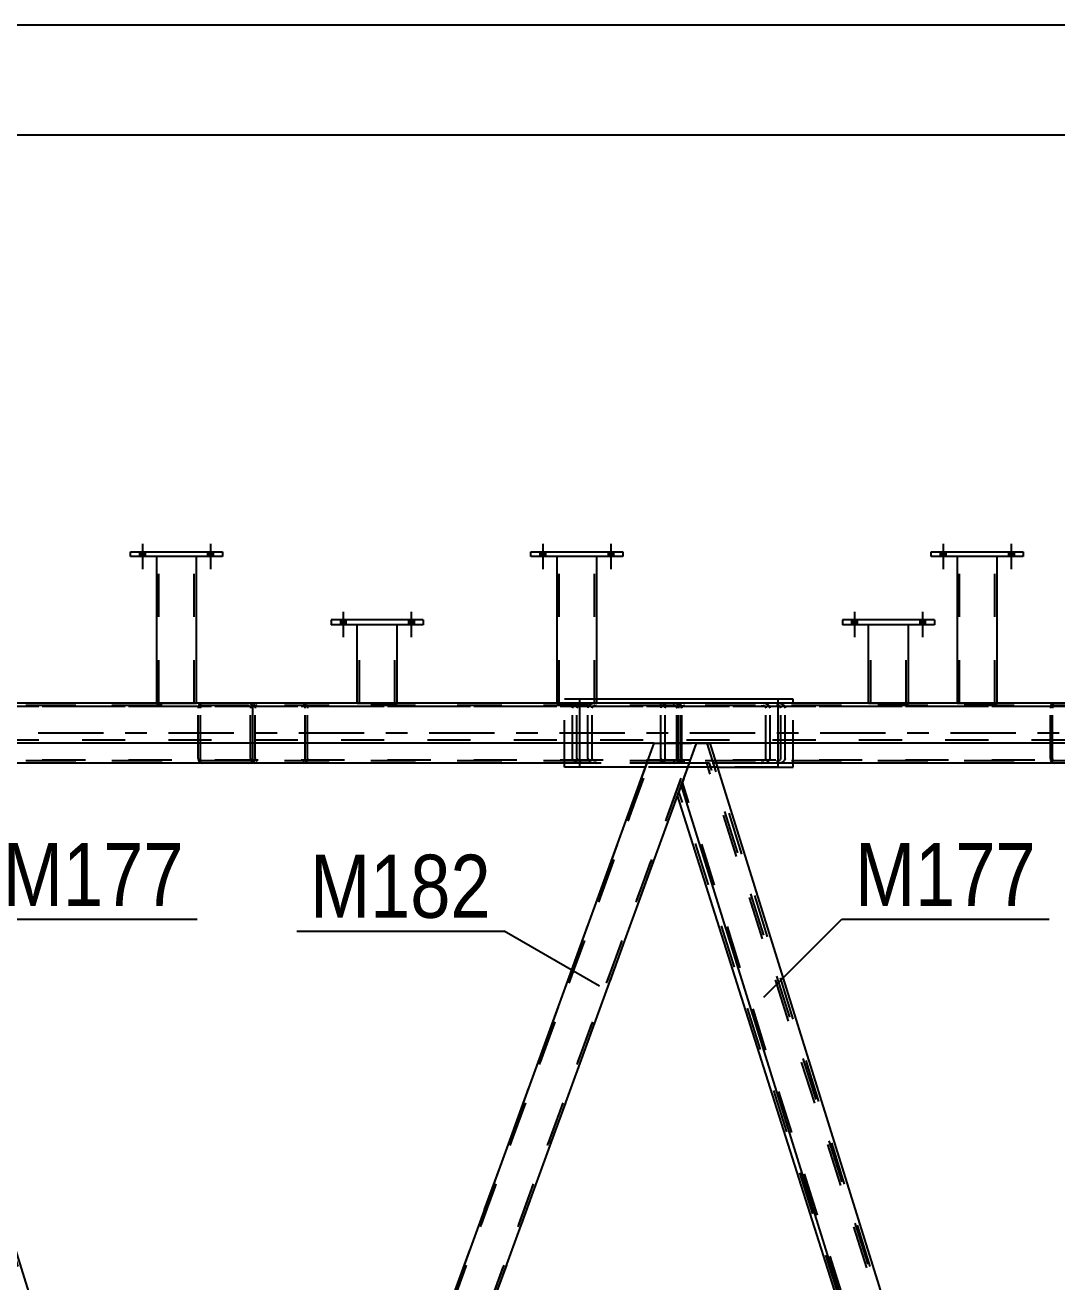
# Model space of a CAD drawing. Header units: millimetres. Extents: x -787 to 402, y -866 to -25.
# Drawn here: x 121.1 to 167.9, y -82.2 to -25.1 of the extents above; entities that cross this region are included whole.
import ezdxf

# ---------------------------------------------------------------- set-up
doc = ezdxf.new("R2010")
doc.units = ezdxf.units.MM
doc.linetypes.add('DXK_LINE_DOT2', pattern=[3.9198, 1.9599, -1.9599])
doc.linetypes.add('DXK_LINE_DOT3', pattern=[5.9187, 2.979, -0.9799, 0.9799, -0.9799])
doc.styles.add('Arial Narrow', font='ARIALN.TTF', dxfattribs={"height": 0.2})

# ---------------------------------------------------------------- blocks, each defined once
blk = doc.blocks.new('Unknown-569028579-1134')
at = {"color": 5, "linetype": 'Continuous'}
for p, q in [((402.241, -25.126), (-786.759, -25.126)), ((397.241, -30.126), (-781.759, -30.126))]:
    blk.add_line(p, q, dxfattribs=at)
blk = doc.blocks.new('Part-569028579-1376 - 1369')
at = {"color": 7, "linetype": 'DXK_LINE_DOT2'}
for p, q in [((149.304, -58.637), (129.616, -112.728)), ((129.732, -112.728), (149.42, -58.637)), ((131.435, -112.728), (151.123, -58.637)), ((131.551, -112.728), (151.239, -58.637)), ((151.239, -58.637), (149.304, -58.637)), ((129.616, -112.728), (131.551, -112.728)), ((129.634, -112.728), (129.616, -112.728))]:
    blk.add_line(p, q, dxfattribs=at)
blk = doc.blocks.new('Part-569028579-13414 - 1369')
at = {"color": 7, "linetype": 'DXK_LINE_DOT2'}
for p, q in [((128.857, -49.255), (127.039, -49.255)), ((127.039, -49.255), (127.039, -55.911)), ((127.148, -55.911), (127.148, -49.255)), ((128.748, -55.911), (128.748, -49.255)), ((128.857, -55.911), (128.857, -49.255)), ((127.039, -55.911), (128.857, -55.911)), ((127.056, -55.911), (127.039, -55.911))]:
    blk.add_line(p, q, dxfattribs=at)
blk = doc.blocks.new('Bolt-569028579-13472 - 1369')
at = {"linetype": 'Continuous'}
for points in [[(162.894, -49.037), (162.639, -49.037), (162.639, -49.255), (162.894, -49.255)], [(162.894, -49.037), (162.639, -49.037), (162.639, -49.255), (162.894, -49.255)], [(165.985, -49.037), (165.73, -49.037), (165.73, -49.255), (165.985, -49.255)], [(165.985, -49.037), (165.73, -49.037), (165.73, -49.255), (165.985, -49.255)]]:
    blk.add_hatch(color=1, dxfattribs=at).paths.add_polyline_path(points)
at = {"color": 1, "linetype": 'Continuous'}
for p, q in [((162.639, -49.037), (162.639, -49.255)), ((162.639, -49.037), (162.639, -49.255)), ((162.766, -48.673), (162.766, -49.818)), ((162.766, -48.673), (162.766, -49.818)), ((162.894, -49.037), (162.894, -49.255)), ((162.894, -49.037), (162.894, -49.255)), ((165.73, -49.037), (165.73, -49.255)), ((165.73, -49.037), (165.73, -49.255)), ((165.857, -48.673), (165.857, -49.818)), ((165.857, -48.673), (165.857, -49.818)), ((165.985, -49.037), (165.985, -49.255)), ((165.985, -49.037), (165.985, -49.255))]:
    blk.add_line(p, q, dxfattribs=at)
blk = doc.blocks.new('Part-569028579-1424 - 1369')
at = {"color": 2, "linetype": 'Continuous'}
for p, q in [((150.99, -59.321), (151.57, -57.727)), ((151.57, -57.727), (151.94, -57.727)), ((151.94, -57.727), (152.169, -57.727)), ((152.169, -57.727), (168.852, -111.25)), ((150.99, -59.321), (150.867, -59.659)), ((150.867, -59.659), (167.439, -112.827)), ((168.277, -112.827), (168.852, -111.25))]:
    blk.add_line(p, q, dxfattribs=at)
at = {"color": 7, "linetype": 'DXK_LINE_DOT2'}
for p, q in [((168.79, -111.419), (152.055, -57.727)), ((150.876, -59.634), (150.99, -59.321)), ((167.553, -112.827), (150.928, -59.49)), ((167.439, -112.827), (168.277, -112.827))]:
    blk.add_line(p, q, dxfattribs=at)
blk = doc.blocks.new('Part-569028579-1489 - 1369')
at = {"color": 7, "linetype": 'DXK_LINE_DOT2'}
for p, q in [((129.696, -112.827), (149.751, -57.727)), ((131.399, -112.827), (151.454, -57.727)), ((150.867, -59.659), (151.57, -57.727)), ((151.552, -57.727), (151.502, -57.727)), ((151.57, -57.727), (151.552, -57.727)), ((129.58, -112.827), (130.154, -111.25)), ((129.58, -112.827), (131.515, -112.827))]:
    blk.add_line(p, q, dxfattribs=at)
at = {"color": 2, "linetype": 'Continuous'}
for p, q in [((149.635, -57.727), (130.154, -111.25)), ((149.635, -57.727), (149.653, -57.727)), ((149.653, -57.727), (151.338, -57.727)), ((151.57, -57.727), (151.338, -57.727)), ((131.515, -112.827), (150.867, -59.659))]:
    blk.add_line(p, q, dxfattribs=at)
blk = doc.blocks.new('Part-569028579-1429 - 1369')
at = {"color": 2, "linetype": 'Continuous'}
for p, q in [((112.292, -59.321), (112.872, -57.727)), ((112.872, -57.727), (113.243, -57.727)), ((113.243, -57.727), (113.471, -57.727)), ((113.471, -57.727), (130.154, -111.25)), ((112.292, -59.321), (112.169, -59.659)), ((112.169, -59.659), (128.742, -112.827)), ((129.58, -112.827), (130.154, -111.25))]:
    blk.add_line(p, q, dxfattribs=at)
at = {"color": 7, "linetype": 'DXK_LINE_DOT2'}
for p, q in [((130.093, -111.419), (113.357, -57.727)), ((112.179, -59.634), (112.292, -59.321)), ((128.856, -112.827), (112.231, -59.49)), ((128.742, -112.827), (129.58, -112.827))]:
    blk.add_line(p, q, dxfattribs=at)
blk = doc.blocks.new('Bolt-569028579-13489 - 1369')
at = {"linetype": 'Continuous'}
for points in [[(158.866, -52.127), (158.612, -52.127), (158.612, -52.345), (158.866, -52.345)], [(158.866, -52.127), (158.612, -52.127), (158.612, -52.345), (158.866, -52.345)], [(161.957, -52.127), (161.703, -52.127), (161.703, -52.345), (161.957, -52.345)], [(161.957, -52.127), (161.703, -52.127), (161.703, -52.345), (161.957, -52.345)]]:
    blk.add_hatch(color=1, dxfattribs=at).paths.add_polyline_path(points)
at = {"color": 1, "linetype": 'Continuous'}
for p, q in [((158.739, -51.764), (158.739, -52.909)), ((158.739, -51.764), (158.739, -52.909)), ((161.83, -51.764), (161.83, -52.909)), ((161.83, -51.764), (161.83, -52.909)), ((158.612, -52.127), (158.612, -52.345)), ((158.612, -52.127), (158.612, -52.345)), ((158.866, -52.127), (158.866, -52.345)), ((158.866, -52.127), (158.866, -52.345)), ((161.703, -52.127), (161.703, -52.345)), ((161.703, -52.127), (161.703, -52.345)), ((161.957, -52.127), (161.957, -52.345)), ((161.957, -52.127), (161.957, -52.345))]:
    blk.add_line(p, q, dxfattribs=at)
blk = doc.blocks.new('Part-569028579-1573 - 1369')
at = {"color": 7, "linetype": 'DXK_LINE_DOT2'}
for p, q in [((162.221, -49.255), (162.221, -49.037)), ((162.221, -49.037), (166.403, -49.037)), ((166.403, -49.037), (166.403, -49.255)), ((166.403, -49.255), (162.221, -49.255))]:
    blk.add_line(p, q, dxfattribs=at)
blk = doc.blocks.new('Part-569028579-1615 - 1369')
at = {"color": 2, "linetype": 'Continuous'}
for p, q in [((127.039, -55.909), (110.675, -55.909)), ((145.221, -55.909), (128.857, -55.909)), ((163.403, -55.909), (147.039, -55.909)), ((181.585, -55.909), (165.221, -55.909)), ((149.635, -57.727), (113.471, -57.727)), ((188.332, -57.727), (152.169, -57.727))]:
    blk.add_line(p, q, dxfattribs=at)
at = {"color": 7, "linetype": 'DXK_LINE_DOT2'}
for p, q in [((128.857, -55.909), (127.039, -55.909)), ((147.039, -55.909), (145.221, -55.909)), ((165.221, -55.909), (163.403, -55.909)), ((302.018, -56.055), (8.875, -56.055)), ((302.018, -57.582), (8.875, -57.582)), ((152.169, -57.727), (149.635, -57.727))]:
    blk.add_line(p, q, dxfattribs=at)
blk = doc.blocks.new('Bolt-569028579-13476 - 1369')
at = {"linetype": 'Continuous'}
for points in [[(126.53, -49.037), (126.275, -49.037), (126.275, -49.255), (126.53, -49.255)], [(126.53, -49.037), (126.275, -49.037), (126.275, -49.255), (126.53, -49.255)], [(129.621, -49.037), (129.366, -49.037), (129.366, -49.255), (129.621, -49.255)], [(129.621, -49.037), (129.366, -49.037), (129.366, -49.255), (129.621, -49.255)]]:
    blk.add_hatch(color=1, dxfattribs=at).paths.add_polyline_path(points)
at = {"color": 1, "linetype": 'Continuous'}
for p, q in [((126.275, -49.037), (126.275, -49.255)), ((126.275, -49.037), (126.275, -49.255)), ((126.403, -48.673), (126.403, -49.818)), ((126.403, -48.673), (126.403, -49.818)), ((126.53, -49.037), (126.53, -49.255)), ((126.53, -49.037), (126.53, -49.255)), ((129.366, -49.037), (129.366, -49.255)), ((129.366, -49.037), (129.366, -49.255)), ((129.494, -48.673), (129.494, -49.818)), ((129.494, -48.673), (129.494, -49.818)), ((129.621, -49.037), (129.621, -49.255)), ((129.621, -49.037), (129.621, -49.255))]:
    blk.add_line(p, q, dxfattribs=at)
blk = doc.blocks.new('Part-569028579-13411 - 1369')
at = {"color": 7, "linetype": 'DXK_LINE_DOT2'}
for p, q in [((144.039, -49.255), (144.039, -49.037)), ((144.039, -49.037), (148.221, -49.037)), ((148.221, -49.037), (148.221, -49.255)), ((148.221, -49.255), (144.039, -49.255))]:
    blk.add_line(p, q, dxfattribs=at)
blk = doc.blocks.new('Part-569028579-1820 - 1369')
at = {"color": 7, "linetype": 'DXK_LINE_DOT2'}
for p, q in [((111.645, -55.909), (111.493, -55.926)), ((150.502, -55.909), (111.645, -55.909)), ((115.965, -55.926), (115.814, -55.909)), ((146.182, -55.926), (146.334, -55.909)), ((150.502, -55.909), (150.654, -55.926)), ((111.278, -56.044), (111.248, -56.128)), ((111.248, -58.418), (111.248, -56.128)), ((111.446, -56.128), (111.461, -56.086)), ((111.446, -58.418), (111.446, -56.128)), ((111.569, -56.027), (111.645, -56.018)), ((150.502, -56.019), (111.645, -56.018)), ((115.814, -56.018), (115.889, -56.027)), ((115.997, -56.086), (116.012, -56.128)), ((116.012, -58.418), (116.012, -56.128)), ((116.211, -56.128), (116.18, -56.044)), ((116.211, -58.418), (116.211, -56.128)), ((145.937, -56.128), (145.967, -56.044)), ((145.937, -58.419), (145.937, -56.128)), ((146.15, -56.086), (146.135, -56.128)), ((146.135, -58.419), (146.135, -56.128)), ((146.334, -56.019), (146.258, -56.027)), ((150.578, -56.027), (150.502, -56.019)), ((150.701, -56.128), (150.686, -56.086)), ((150.701, -58.419), (150.701, -56.128)), ((150.869, -56.044), (150.872, -56.05)), ((150.872, -56.05), (150.899, -56.128)), ((150.899, -58.419), (150.899, -56.128)), ((111.248, -58.418), (111.278, -58.502)), ((111.461, -58.46), (111.446, -58.418)), ((111.493, -58.62), (111.645, -58.637)), ((111.645, -58.528), (111.569, -58.519)), ((150.502, -58.528), (111.645, -58.528)), ((116.574, -58.637), (111.645, -58.637)), ((115.889, -58.519), (115.814, -58.528)), ((115.814, -58.637), (115.965, -58.62)), ((116.012, -58.418), (115.997, -58.46)), ((116.18, -58.502), (116.211, -58.418)), ((150.502, -58.637), (131.617, -58.637)), ((145.967, -58.502), (145.937, -58.419)), ((146.135, -58.419), (146.15, -58.46)), ((146.334, -58.637), (146.182, -58.62)), ((146.258, -58.519), (146.334, -58.528)), ((150.502, -58.528), (150.578, -58.519)), ((150.654, -58.62), (150.502, -58.637)), ((150.686, -58.46), (150.701, -58.419)), ((150.899, -58.419), (150.869, -58.502))]:
    blk.add_line(p, q, dxfattribs=at)
at = {"color": 2, "linetype": 'Continuous'}
blk.add_line((131.617, -58.637), (116.574, -58.637), dxfattribs=at)
at = {"color": 7, "linetype": 'DXK_LINE_DOT2'}
for centre, radius, start, end in [((111.554, -56.292), 0.371, 99.5182, 138.0638), ((111.6, -56.21), 0.186, 99.5182, 138.0638), ((115.859, -56.21), 0.186, 41.9362, 80.4818), ((115.904, -56.292), 0.371, 41.9362, 80.4818), ((146.243, -56.292), 0.371, 99.5182, 138.0638), ((146.289, -56.21), 0.186, 99.5182, 138.0638), ((150.548, -56.21), 0.186, 41.9362, 80.4818), ((150.593, -56.292), 0.371, 41.9362, 80.4818), ((111.554, -58.254), 0.371, 221.9362, 260.4818), ((111.6, -58.336), 0.186, 221.9362, 260.4818), ((115.859, -58.336), 0.186, 279.5182, 318.0638), ((115.904, -58.254), 0.371, 279.5182, 318.0638), ((146.243, -58.254), 0.371, 221.9362, 260.4818), ((146.289, -58.336), 0.186, 221.9362, 260.4818), ((150.548, -58.336), 0.186, 279.5182, 318.0638), ((150.593, -58.254), 0.371, 279.5182, 318.0638)]:
    blk.add_arc(centre, radius, start, end, dxfattribs=at)
blk = doc.blocks.new('Bolt-569028579-13473 - 1369')
at = {"linetype": 'Continuous'}
for points in [[(162.894, -49.037), (162.639, -49.037), (162.639, -49.255), (162.894, -49.255)], [(162.894, -49.037), (162.639, -49.037), (162.639, -49.255), (162.894, -49.255)], [(165.985, -49.037), (165.73, -49.037), (165.73, -49.255), (165.985, -49.255)], [(165.985, -49.037), (165.73, -49.037), (165.73, -49.255), (165.985, -49.255)]]:
    blk.add_hatch(color=1, dxfattribs=at).paths.add_polyline_path(points)
at = {"color": 1, "linetype": 'Continuous'}
for p, q in [((162.639, -49.037), (162.639, -49.255)), ((162.639, -49.037), (162.639, -49.255)), ((162.766, -48.673), (162.766, -49.818)), ((162.766, -48.673), (162.766, -49.818)), ((162.894, -49.037), (162.894, -49.255)), ((162.894, -49.037), (162.894, -49.255)), ((165.73, -49.037), (165.73, -49.255)), ((165.73, -49.037), (165.73, -49.255)), ((165.857, -48.673), (165.857, -49.818)), ((165.857, -48.673), (165.857, -49.818)), ((165.985, -49.037), (165.985, -49.255)), ((165.985, -49.037), (165.985, -49.255))]:
    blk.add_line(p, q, dxfattribs=at)
blk = doc.blocks.new('Bolt-569028579-1712 - 1369')
at = {"linetype": 'Continuous'}
for points in [[(135.648, -52.127), (135.393, -52.127), (135.393, -52.345), (135.648, -52.345)], [(135.648, -52.127), (135.393, -52.127), (135.393, -52.345), (135.648, -52.345)], [(138.739, -52.127), (138.484, -52.127), (138.484, -52.345), (138.739, -52.345)], [(138.739, -52.127), (138.484, -52.127), (138.484, -52.345), (138.739, -52.345)]]:
    blk.add_hatch(color=1, dxfattribs=at).paths.add_polyline_path(points)
at = {"color": 1, "linetype": 'Continuous'}
for p, q in [((135.521, -51.764), (135.521, -52.909)), ((135.521, -51.764), (135.521, -52.909)), ((138.612, -51.764), (138.612, -52.909)), ((138.612, -51.764), (138.612, -52.909)), ((135.393, -52.127), (135.393, -52.345)), ((135.393, -52.127), (135.393, -52.345)), ((135.648, -52.127), (135.648, -52.345)), ((135.648, -52.127), (135.648, -52.345)), ((138.484, -52.127), (138.484, -52.345)), ((138.484, -52.127), (138.484, -52.345)), ((138.739, -52.127), (138.739, -52.345)), ((138.739, -52.127), (138.739, -52.345))]:
    blk.add_line(p, q, dxfattribs=at)
blk = doc.blocks.new('Part-569028579-13407 - 1369')
at = {"color": 7, "linetype": 'DXK_LINE_DOT2'}
for p, q in [((165.221, -49.255), (163.403, -49.255)), ((163.403, -49.255), (163.403, -55.911)), ((163.512, -55.911), (163.512, -49.255)), ((165.112, -55.911), (165.112, -49.255)), ((165.221, -55.911), (165.221, -49.255)), ((163.403, -55.911), (165.221, -55.911)), ((163.419, -55.911), (163.403, -55.911))]:
    blk.add_line(p, q, dxfattribs=at)
blk = doc.blocks.new('Part-569028579-1774 - 1369')
at = {"color": 7, "linetype": 'DXK_LINE_DOT2'}
for p, q in [((112.541, -58.637), (112.011, -60.094)), ((113.456, -58.637), (112.541, -58.637)), ((130.086, -111.439), (113.342, -58.637)), ((130.147, -111.271), (113.456, -58.637)), ((128.816, -112.728), (112.072, -59.926)), ((129.616, -112.728), (130.147, -111.271)), ((128.644, -112.546), (128.701, -112.728)), ((128.701, -112.728), (129.616, -112.728)), ((128.701, -112.728), (128.719, -112.728))]:
    blk.add_line(p, q, dxfattribs=at)
at = {"color": 2, "linetype": 'Continuous'}
blk.add_line((128.644, -112.546), (112.011, -60.094), dxfattribs=at)
blk = doc.blocks.new('Part-569028579-1775 - 1369')
at = {"color": 7, "linetype": 'DXK_LINE_DOT2'}
for p, q in [((151.239, -58.637), (150.708, -60.094)), ((152.154, -58.637), (151.239, -58.637)), ((168.783, -111.439), (152.039, -58.637)), ((168.844, -111.271), (152.154, -58.637)), ((167.513, -112.728), (150.77, -59.926)), ((168.314, -112.728), (168.844, -111.271)), ((167.341, -112.546), (167.399, -112.728)), ((167.399, -112.728), (168.314, -112.728)), ((167.399, -112.728), (167.416, -112.728))]:
    blk.add_line(p, q, dxfattribs=at)
at = {"color": 2, "linetype": 'Continuous'}
blk.add_line((167.341, -112.546), (150.708, -60.094), dxfattribs=at)
blk = doc.blocks.new('Part-569028579-1910 - 1369')
at = {"color": 7, "linetype": 'DXK_LINE_DOT2'}
for p, q in [((112.335, -55.909), (112.202, -55.924)), ((131.22, -55.909), (112.335, -55.909)), ((116.504, -55.909), (116.656, -55.926)), ((129.136, -55.909), (129.06, -55.926)), ((131.296, -55.926), (131.22, -55.909)), ((112.07, -56.128), (112.085, -56.044)), ((112.07, -58.419), (112.07, -56.128)), ((112.085, -56.044), (112.128, -55.973)), ((112.128, -55.973), (112.193, -55.926)), ((112.177, -56.086), (112.17, -56.128)), ((112.17, -58.419), (112.17, -56.128)), ((112.195, -56.05), (112.177, -56.086)), ((112.193, -55.926), (112.202, -55.924)), ((112.259, -56.027), (112.195, -56.05)), ((112.195, -58.496), (112.195, -56.05)), ((112.202, -58.622), (112.202, -55.924)), ((112.335, -56.019), (112.259, -56.027)), ((131.22, -56.019), (112.335, -56.019)), ((116.58, -56.027), (116.504, -56.019)), ((116.703, -56.128), (116.688, -56.086)), ((116.703, -58.419), (116.703, -56.128)), ((116.871, -56.044), (116.901, -56.128)), ((116.901, -58.419), (116.901, -56.128)), ((128.953, -56.044), (128.938, -56.128)), ((128.938, -58.419), (128.938, -56.128)), ((128.996, -55.973), (128.953, -56.044)), ((129.06, -55.926), (128.996, -55.973)), ((129.037, -56.128), (129.044, -56.086)), ((129.037, -58.419), (129.037, -56.128)), ((129.044, -56.086), (129.066, -56.05)), ((129.066, -56.05), (129.098, -56.027)), ((129.098, -56.027), (129.136, -56.019)), ((131.22, -56.019), (131.258, -56.027)), ((131.258, -56.027), (131.291, -56.05)), ((131.291, -56.05), (131.312, -56.086)), ((131.361, -55.973), (131.296, -55.926)), ((131.312, -56.086), (131.32, -56.128)), ((131.32, -58.419), (131.32, -56.128)), ((131.404, -56.044), (131.361, -55.973)), ((131.419, -56.128), (131.404, -56.044)), ((131.419, -58.419), (131.419, -56.128)), ((112.085, -58.502), (112.07, -58.419)), ((112.128, -58.573), (112.085, -58.502)), ((112.193, -58.62), (112.128, -58.573)), ((112.17, -58.419), (112.177, -58.46)), ((112.177, -58.46), (112.195, -58.496)), ((112.202, -58.622), (112.193, -58.62)), ((112.195, -58.496), (112.259, -58.519)), ((112.335, -58.637), (112.202, -58.622)), ((112.259, -58.519), (112.335, -58.528)), ((131.22, -58.528), (112.335, -58.528)), ((131.22, -58.637), (112.335, -58.637)), ((116.504, -58.528), (116.58, -58.519)), ((116.656, -58.62), (116.504, -58.637)), ((116.688, -58.46), (116.703, -58.419)), ((116.901, -58.419), (116.871, -58.502)), ((128.938, -58.419), (128.953, -58.502)), ((128.953, -58.502), (128.996, -58.573)), ((128.996, -58.573), (129.06, -58.62)), ((129.044, -58.46), (129.037, -58.419)), ((129.066, -58.496), (129.044, -58.46)), ((129.06, -58.62), (129.136, -58.637)), ((129.098, -58.519), (129.066, -58.496)), ((129.136, -58.528), (129.098, -58.519)), ((131.258, -58.519), (131.22, -58.528)), ((131.22, -58.637), (131.296, -58.62)), ((131.291, -58.496), (131.258, -58.519)), ((131.312, -58.46), (131.291, -58.496)), ((131.296, -58.62), (131.361, -58.573)), ((131.32, -58.419), (131.312, -58.46)), ((131.361, -58.573), (131.404, -58.502)), ((131.404, -58.502), (131.419, -58.419))]:
    blk.add_line(p, q, dxfattribs=at)
for centre, radius, start, end in [((116.549, -56.21), 0.186, 41.9362, 80.4818), ((116.595, -56.292), 0.371, 41.9362, 80.4818), ((116.549, -58.336), 0.186, 279.5182, 318.0638), ((116.595, -58.254), 0.371, 279.5182, 318.0638)]:
    blk.add_arc(centre, radius, start, end, dxfattribs=at)
blk = doc.blocks.new('Part-569028579-1814 - 1369')
at = {"color": 7, "linetype": 'DXK_LINE_DOT2'}
for p, q in [((150.342, -55.909), (150.19, -55.926)), ((189.2, -55.909), (150.342, -55.909)), ((154.663, -55.926), (154.511, -55.909)), ((184.879, -55.926), (185.031, -55.909)), ((189.2, -55.909), (189.352, -55.926)), ((149.968, -56.066), (149.945, -56.128)), ((149.945, -58.419), (149.945, -56.128)), ((149.975, -56.044), (149.968, -56.066)), ((150.144, -56.128), (150.159, -56.086)), ((150.144, -58.419), (150.144, -56.128)), ((150.266, -56.027), (150.342, -56.019)), ((189.2, -56.019), (150.342, -56.019)), ((154.511, -56.019), (154.587, -56.027)), ((154.694, -56.086), (154.709, -56.128)), ((154.709, -58.419), (154.709, -56.128)), ((154.885, -56.066), (154.878, -56.044)), ((154.908, -56.128), (154.885, -56.066)), ((154.908, -58.419), (154.908, -56.128)), ((184.634, -56.128), (184.664, -56.044)), ((184.634, -58.419), (184.634, -56.128)), ((184.848, -56.086), (184.833, -56.128)), ((184.833, -58.419), (184.833, -56.128)), ((185.031, -56.019), (184.955, -56.027)), ((189.276, -56.027), (189.2, -56.019)), ((189.398, -56.128), (189.383, -56.086)), ((189.398, -58.419), (189.398, -56.128)), ((189.567, -56.044), (189.569, -56.05)), ((189.569, -56.05), (189.597, -56.128)), ((189.597, -58.419), (189.597, -56.128)), ((149.945, -58.419), (149.975, -58.502)), ((150.159, -58.46), (150.144, -58.419)), ((150.19, -58.62), (150.342, -58.637)), ((150.342, -58.528), (150.266, -58.519)), ((189.2, -58.528), (150.342, -58.528)), ((155.272, -58.637), (150.342, -58.637)), ((154.587, -58.519), (154.511, -58.528)), ((154.511, -58.637), (154.663, -58.62)), ((154.709, -58.419), (154.694, -58.46)), ((154.878, -58.502), (154.908, -58.419)), ((189.2, -58.637), (170.315, -58.637)), ((184.664, -58.502), (184.634, -58.419)), ((184.833, -58.419), (184.848, -58.46)), ((185.031, -58.637), (184.879, -58.62)), ((184.955, -58.519), (185.031, -58.528)), ((189.2, -58.528), (189.276, -58.519)), ((189.352, -58.62), (189.2, -58.637)), ((189.383, -58.46), (189.398, -58.419)), ((189.597, -58.419), (189.567, -58.502))]:
    blk.add_line(p, q, dxfattribs=at)
at = {"color": 2, "linetype": 'Continuous'}
blk.add_line((170.315, -58.637), (155.272, -58.637), dxfattribs=at)
at = {"color": 7, "linetype": 'DXK_LINE_DOT2'}
for centre, radius, start, end in [((150.252, -56.292), 0.371, 99.5182, 138.0638), ((150.297, -56.21), 0.186, 99.5182, 138.0638), ((154.556, -56.21), 0.186, 41.9362, 80.4818), ((154.601, -56.292), 0.371, 41.9362, 80.4818), ((184.941, -56.292), 0.371, 99.5182, 138.0638), ((184.986, -56.21), 0.186, 99.5182, 138.0638), ((189.245, -56.21), 0.186, 41.9362, 80.4818), ((189.29, -56.292), 0.371, 41.9362, 80.4818), ((150.252, -58.254), 0.371, 221.9362, 260.4818), ((150.297, -58.336), 0.186, 221.9362, 260.4818), ((154.556, -58.336), 0.186, 279.5182, 318.0638), ((154.601, -58.254), 0.371, 279.5182, 318.0638), ((184.941, -58.254), 0.371, 221.9362, 260.4818), ((184.986, -58.336), 0.186, 221.9362, 260.4818), ((189.245, -58.336), 0.186, 279.5182, 318.0638), ((189.29, -58.254), 0.371, 279.5182, 318.0638)]:
    blk.add_arc(centre, radius, start, end, dxfattribs=at)
blk = doc.blocks.new('Part-569028579-1823 - 1369')
at = {"color": 7, "linetype": 'DXK_LINE_DOT2'}
for p, q in [((131.541, -55.926), (131.617, -55.909)), ((150.569, -55.909), (131.617, -55.909)), ((133.702, -55.909), (133.778, -55.926)), ((147.024, -55.909), (146.872, -55.926)), ((149.945, -56.019), (149.945, -55.909)), ((150.645, -55.926), (150.569, -55.909)), ((131.419, -56.128), (131.434, -56.044)), ((131.419, -57.727), (131.419, -56.128)), ((131.434, -56.044), (131.477, -55.973)), ((131.477, -55.973), (131.541, -55.926)), ((131.526, -56.086), (131.518, -56.128)), ((131.518, -58.419), (131.518, -56.128)), ((131.547, -56.05), (131.526, -56.086)), ((131.579, -56.027), (131.547, -56.05)), ((131.617, -56.019), (131.579, -56.027)), ((150.569, -56.019), (131.617, -56.019)), ((133.74, -56.027), (133.702, -56.019)), ((133.772, -56.05), (133.74, -56.027)), ((133.793, -56.086), (133.772, -56.05)), ((133.778, -55.926), (133.842, -55.973)), ((133.801, -56.128), (133.793, -56.086)), ((133.801, -58.419), (133.801, -56.128)), ((133.842, -55.973), (133.885, -56.044)), ((133.885, -56.044), (133.9, -56.128)), ((133.9, -58.419), (133.9, -56.128)), ((146.65, -56.066), (146.627, -56.128)), ((146.627, -58.419), (146.627, -56.128)), ((146.658, -56.044), (146.65, -56.066)), ((146.826, -56.128), (146.841, -56.086)), ((146.826, -58.419), (146.826, -56.128)), ((146.948, -56.027), (147.024, -56.019)), ((150.569, -56.019), (150.607, -56.027)), ((150.607, -56.027), (150.639, -56.05)), ((150.639, -56.05), (150.661, -56.086)), ((150.709, -55.973), (150.645, -55.926)), ((150.661, -56.086), (150.668, -56.128)), ((150.668, -58.419), (150.668, -56.128)), ((150.753, -56.044), (150.709, -55.973)), ((150.768, -56.128), (150.753, -56.044)), ((150.768, -58.419), (150.768, -56.128)), ((131.518, -58.419), (131.526, -58.46)), ((131.526, -58.46), (131.547, -58.496)), ((131.547, -58.496), (131.579, -58.519)), ((131.579, -58.519), (131.617, -58.528)), ((150.569, -58.528), (131.617, -58.528)), ((133.702, -58.528), (133.74, -58.519)), ((133.778, -58.62), (133.702, -58.637)), ((133.74, -58.519), (133.772, -58.496)), ((133.772, -58.496), (133.793, -58.46)), ((133.842, -58.573), (133.778, -58.62)), ((133.793, -58.46), (133.801, -58.419)), ((133.885, -58.502), (133.842, -58.573)), ((133.9, -58.419), (133.885, -58.502)), ((150.569, -58.637), (146.264, -58.637)), ((146.627, -58.419), (146.658, -58.502)), ((146.841, -58.46), (146.826, -58.419)), ((146.872, -58.62), (147.024, -58.637)), ((147.024, -58.528), (146.948, -58.519)), ((149.945, -58.637), (149.945, -58.528)), ((150.607, -58.519), (150.569, -58.528)), ((150.569, -58.637), (150.645, -58.62)), ((150.639, -58.496), (150.607, -58.519)), ((150.661, -58.46), (150.639, -58.496)), ((150.645, -58.62), (150.709, -58.573)), ((150.668, -58.419), (150.661, -58.46)), ((150.709, -58.573), (150.753, -58.502)), ((150.753, -58.502), (150.768, -58.419))]:
    blk.add_line(p, q, dxfattribs=at)
at = {"color": 2, "linetype": 'Continuous'}
for p, q in [((131.419, -58.419), (131.419, -57.727)), ((131.434, -58.502), (131.419, -58.419)), ((131.477, -58.573), (131.434, -58.502)), ((131.541, -58.62), (131.477, -58.573)), ((131.617, -58.637), (131.541, -58.62)), ((146.264, -58.637), (131.617, -58.637))]:
    blk.add_line(p, q, dxfattribs=at)
at = {"color": 7, "linetype": 'DXK_LINE_DOT2'}
for centre, radius, start, end in [((146.934, -56.292), 0.371, 99.5182, 138.0638), ((146.979, -56.21), 0.186, 99.5182, 138.0638), ((146.934, -58.254), 0.371, 221.9362, 260.4818), ((146.979, -58.336), 0.186, 221.9362, 260.4818)]:
    blk.add_arc(centre, radius, start, end, dxfattribs=at)
blk = doc.blocks.new('Part-569028579-13410 - 1369')
at = {"color": 7, "linetype": 'DXK_LINE_DOT2'}
for p, q in [((147.039, -49.255), (145.221, -49.255)), ((145.221, -49.255), (145.221, -55.911)), ((145.33, -55.911), (145.33, -49.255)), ((146.93, -55.911), (146.93, -49.255)), ((147.039, -55.911), (147.039, -49.255)), ((145.221, -55.911), (147.039, -55.911)), ((145.237, -55.911), (145.221, -55.911))]:
    blk.add_line(p, q, dxfattribs=at)
blk = doc.blocks.new('Part-569028579-1871 - 1369')
at = {"color": 7, "linetype": 'DXK_LINE_DOT2'}
for p, q in [((296.287, -55.909), (15.228, -55.91)), ((296.287, -56.055), (15.228, -56.055)), ((296.287, -58.491), (15.228, -58.491)), ((272.665, -58.637), (29.481, -58.637))]:
    blk.add_line(p, q, dxfattribs=at)
at = {"color": 7, "linetype": 'DXK_LINE_DOT3'}
blk.add_line((296.287, -57.273), (15.228, -57.273), dxfattribs=at)
blk = doc.blocks.new('Part-569028579-1913 - 1369')
at = {"color": 7, "linetype": 'DXK_LINE_DOT2'}
for p, q in [((151.033, -55.909), (150.899, -55.924)), ((169.918, -55.909), (151.033, -55.909)), ((155.201, -55.909), (155.353, -55.926)), ((167.833, -55.909), (167.757, -55.926)), ((169.994, -55.926), (169.918, -55.909)), ((150.768, -56.128), (150.783, -56.044)), ((150.768, -58.419), (150.768, -56.128)), ((150.783, -56.044), (150.826, -55.973)), ((150.826, -55.973), (150.89, -55.926)), ((150.874, -56.086), (150.867, -56.128)), ((150.867, -58.419), (150.867, -56.128)), ((150.892, -56.05), (150.874, -56.086)), ((150.89, -55.926), (150.899, -55.924)), ((150.957, -56.027), (150.892, -56.05)), ((150.892, -58.496), (150.892, -56.05)), ((150.899, -58.622), (150.899, -55.924)), ((151.033, -56.019), (150.957, -56.027)), ((169.918, -56.019), (151.033, -56.019)), ((155.277, -56.027), (155.201, -56.019)), ((155.4, -56.128), (155.385, -56.086)), ((155.4, -58.419), (155.4, -56.128)), ((155.568, -56.044), (155.598, -56.128)), ((155.598, -58.419), (155.598, -56.128)), ((167.65, -56.044), (167.635, -56.128)), ((167.635, -58.419), (167.635, -56.128)), ((167.693, -55.973), (167.65, -56.044)), ((167.757, -55.926), (167.693, -55.973)), ((167.734, -56.128), (167.742, -56.086)), ((167.734, -58.419), (167.734, -56.128)), ((167.742, -56.086), (167.763, -56.051)), ((167.763, -56.051), (167.795, -56.027)), ((167.795, -56.027), (167.833, -56.019)), ((169.918, -56.019), (169.956, -56.027)), ((169.956, -56.027), (169.988, -56.051)), ((169.988, -56.051), (170.009, -56.086)), ((170.058, -55.973), (169.994, -55.926)), ((170.009, -56.086), (170.017, -56.128)), ((170.017, -58.419), (170.017, -56.128)), ((170.101, -56.044), (170.058, -55.973)), ((170.116, -56.128), (170.101, -56.044)), ((170.116, -58.419), (170.116, -56.128)), ((150.783, -58.502), (150.768, -58.419)), ((150.826, -58.573), (150.783, -58.502)), ((150.89, -58.62), (150.826, -58.573)), ((150.867, -58.419), (150.874, -58.46)), ((150.874, -58.46), (150.892, -58.496)), ((150.899, -58.622), (150.89, -58.62)), ((150.892, -58.496), (150.957, -58.519)), ((151.033, -58.637), (150.899, -58.622)), ((150.957, -58.519), (151.033, -58.528)), ((169.918, -58.528), (151.033, -58.528)), ((169.918, -58.637), (151.033, -58.637)), ((155.201, -58.528), (155.277, -58.519)), ((155.353, -58.62), (155.201, -58.637)), ((155.385, -58.46), (155.4, -58.419)), ((155.598, -58.419), (155.568, -58.502)), ((167.635, -58.419), (167.65, -58.502)), ((167.65, -58.502), (167.693, -58.573)), ((167.693, -58.573), (167.757, -58.62)), ((167.742, -58.46), (167.734, -58.419)), ((167.763, -58.496), (167.742, -58.46)), ((167.757, -58.62), (167.833, -58.637)), ((167.795, -58.519), (167.763, -58.496)), ((167.833, -58.528), (167.795, -58.519)), ((169.956, -58.519), (169.918, -58.528)), ((169.918, -58.637), (169.994, -58.62)), ((169.988, -58.496), (169.956, -58.519)), ((170.009, -58.46), (169.988, -58.496)), ((169.994, -58.62), (170.058, -58.573)), ((170.017, -58.419), (170.009, -58.46)), ((170.058, -58.573), (170.101, -58.502)), ((170.101, -58.502), (170.116, -58.419))]:
    blk.add_line(p, q, dxfattribs=at)
for centre, radius, start, end in [((155.247, -56.21), 0.186, 41.9362, 80.4818), ((155.292, -56.292), 0.371, 41.9362, 80.4818), ((155.247, -58.336), 0.186, 279.5182, 318.0638), ((155.292, -58.254), 0.371, 279.5182, 318.0638)]:
    blk.add_arc(centre, radius, start, end, dxfattribs=at)
blk = doc.blocks.new('Part-569028579-1950 - 1369')
at = {"color": 7, "linetype": 'DXK_LINE_DOT2'}
for p, q in [((145.573, -58.637), (145.573, -55.728)), ((155.272, -55.728), (145.573, -55.728)), ((155.962, -58.637), (155.962, -55.909)), ((155.272, -58.819), (146.264, -58.819))]:
    blk.add_line(p, q, dxfattribs=at)
at = {"color": 2, "linetype": 'Continuous'}
for p, q in [((155.962, -55.728), (155.272, -55.728)), ((155.962, -55.909), (155.962, -55.728)), ((145.573, -58.819), (145.573, -58.637)), ((155.962, -58.819), (155.962, -58.637)), ((146.264, -58.819), (145.573, -58.819)), ((155.272, -58.819), (155.962, -58.819))]:
    blk.add_line(p, q, dxfattribs=at)
blk = doc.blocks.new('Part-569028579-1986 - 1369')
at = {"color": 2, "linetype": 'Continuous'}
for p, q in [((162.376, -52.127), (158.194, -52.127)), ((158.194, -52.127), (158.194, -52.345)), ((162.376, -52.345), (158.194, -52.345)), ((162.376, -52.127), (162.376, -52.345))]:
    blk.add_line(p, q, dxfattribs=at)
blk = doc.blocks.new('Part-569028579-1989 - 1369')
at = {"color": 2, "linetype": 'Continuous'}
for p, q in [((139.157, -52.127), (134.975, -52.127)), ((134.975, -52.127), (134.975, -52.345)), ((139.157, -52.345), (134.975, -52.345)), ((139.157, -52.127), (139.157, -52.345))]:
    blk.add_line(p, q, dxfattribs=at)
blk = doc.blocks.new('Part-569028579-2004 - 1369')
at = {"color": 7, "linetype": 'DXK_LINE_DOT2'}
for p, q in [((146.264, -57.727), (146.264, -55.728)), ((147.039, -55.728), (146.264, -55.728)), ((155.272, -57.727), (155.272, -55.909)), ((152.509, -58.819), (149.238, -58.819))]:
    blk.add_line(p, q, dxfattribs=at)
at = {"color": 2, "linetype": 'Continuous'}
for p, q in [((155.272, -55.728), (147.039, -55.728)), ((155.272, -55.909), (155.272, -55.728)), ((146.264, -58.819), (146.264, -57.727)), ((155.272, -58.819), (155.272, -57.727)), ((149.238, -58.819), (146.264, -58.819)), ((152.509, -58.819), (155.272, -58.819))]:
    blk.add_line(p, q, dxfattribs=at)
blk = doc.blocks.new('Part-569028579-13405 - 1369')
at = {"color": 2, "linetype": 'Continuous'}
for p, q in [((163.403, -49.255), (163.403, -55.911)), ((165.221, -55.911), (165.221, -49.255)), ((165.003, -55.911), (163.403, -55.911)), ((165.204, -55.911), (165.003, -55.911)), ((165.204, -55.911), (165.221, -55.911))]:
    blk.add_line(p, q, dxfattribs=at)
at = {"color": 7, "linetype": 'DXK_LINE_DOT2'}
for p, q in [((165.221, -49.255), (163.403, -49.255)), ((163.512, -55.911), (163.512, -49.255)), ((165.112, -55.911), (165.112, -49.255)), ((163.403, -55.911), (163.419, -55.911)), ((163.512, -55.911), (163.52, -55.911)), ((163.52, -55.911), (163.537, -55.911)), ((163.537, -55.911), (163.544, -55.911)), ((165.003, -55.911), (165.157, -55.911))]:
    blk.add_line(p, q, dxfattribs=at)
blk = doc.blocks.new('Part-569028579-13406 - 1369')
at = {"color": 2, "linetype": 'Continuous'}
for p, q in [((162.221, -49.255), (162.221, -49.037)), ((162.221, -49.037), (166.403, -49.037)), ((166.403, -49.037), (166.403, -49.255)), ((166.403, -49.255), (162.221, -49.255))]:
    blk.add_line(p, q, dxfattribs=at)
blk = doc.blocks.new('Part-569028579-13408 - 1369')
at = {"color": 2, "linetype": 'Continuous'}
for p, q in [((145.221, -49.255), (145.221, -55.911)), ((147.039, -55.911), (147.039, -49.255)), ((146.821, -55.911), (145.221, -55.911)), ((147.022, -55.911), (146.821, -55.911)), ((147.022, -55.911), (147.039, -55.911))]:
    blk.add_line(p, q, dxfattribs=at)
at = {"color": 7, "linetype": 'DXK_LINE_DOT2'}
for p, q in [((147.039, -49.255), (145.221, -49.255)), ((145.33, -55.911), (145.33, -49.255)), ((146.93, -55.911), (146.93, -49.255)), ((145.221, -55.911), (145.237, -55.911)), ((145.33, -55.911), (145.338, -55.911)), ((145.338, -55.911), (145.356, -55.911)), ((145.356, -55.911), (145.362, -55.911)), ((146.821, -55.911), (146.975, -55.911))]:
    blk.add_line(p, q, dxfattribs=at)
blk = doc.blocks.new('Part-569028579-13409 - 1369')
at = {"color": 2, "linetype": 'Continuous'}
for p, q in [((144.039, -49.255), (144.039, -49.037)), ((144.039, -49.037), (148.221, -49.037)), ((148.221, -49.037), (148.221, -49.255)), ((148.221, -49.255), (144.039, -49.255))]:
    blk.add_line(p, q, dxfattribs=at)
blk = doc.blocks.new('Part-569028579-13412 - 1369')
at = {"color": 2, "linetype": 'Continuous'}
for p, q in [((127.039, -49.255), (127.039, -55.911)), ((128.857, -55.911), (128.857, -49.255)), ((128.639, -55.911), (127.039, -55.911)), ((128.841, -55.911), (128.639, -55.911)), ((128.841, -55.911), (128.857, -55.911))]:
    blk.add_line(p, q, dxfattribs=at)
at = {"color": 7, "linetype": 'DXK_LINE_DOT2'}
for p, q in [((128.857, -49.255), (127.039, -49.255)), ((127.148, -55.911), (127.148, -49.255)), ((128.748, -55.911), (128.748, -49.255)), ((127.039, -55.911), (127.056, -55.911)), ((127.148, -55.911), (127.156, -55.911)), ((127.156, -55.911), (127.174, -55.911)), ((127.174, -55.911), (127.18, -55.911)), ((128.639, -55.911), (128.793, -55.911))]:
    blk.add_line(p, q, dxfattribs=at)
blk = doc.blocks.new('Part-569028579-13413 - 1369')
at = {"color": 2, "linetype": 'Continuous'}
for p, q in [((125.857, -49.255), (125.857, -49.037)), ((125.857, -49.037), (130.039, -49.037)), ((130.039, -49.037), (130.039, -49.255)), ((130.039, -49.255), (125.857, -49.255))]:
    blk.add_line(p, q, dxfattribs=at)
blk = doc.blocks.new('Part-569028579-13415 - 1369')
at = {"color": 7, "linetype": 'DXK_LINE_DOT2'}
for p, q in [((125.857, -49.255), (125.857, -49.037)), ((125.857, -49.037), (130.039, -49.037)), ((130.039, -49.037), (130.039, -49.255)), ((130.039, -49.255), (125.857, -49.255))]:
    blk.add_line(p, q, dxfattribs=at)
blk = doc.blocks.new('Part-569028579-13439 - 1369')
at = {"color": 2, "linetype": 'Continuous'}
for p, q in [((136.157, -55.909), (136.157, -52.345)), ((137.975, -55.909), (137.975, -52.345))]:
    blk.add_line(p, q, dxfattribs=at)
at = {"color": 7, "linetype": 'DXK_LINE_DOT2'}
for p, q in [((137.975, -52.345), (136.157, -52.345)), ((136.266, -55.912), (136.266, -52.345)), ((137.866, -55.912), (137.866, -52.345)), ((136.157, -55.909), (136.157, -55.912)), ((136.157, -55.912), (137.975, -55.912)), ((136.157, -55.912), (136.174, -55.912)), ((137.975, -55.912), (137.975, -55.909)), ((137.975, -55.909), (137.975, -55.912))]:
    blk.add_line(p, q, dxfattribs=at)
blk = doc.blocks.new('Part-569028579-13445 - 1369')
at = {"color": 2, "linetype": 'Continuous'}
for p, q in [((159.376, -55.909), (159.376, -52.345)), ((161.194, -55.909), (161.194, -52.345))]:
    blk.add_line(p, q, dxfattribs=at)
at = {"color": 7, "linetype": 'DXK_LINE_DOT2'}
for p, q in [((161.194, -52.345), (159.376, -52.345)), ((159.485, -55.912), (159.485, -52.345)), ((161.085, -55.912), (161.085, -52.345)), ((159.376, -55.909), (159.376, -55.912)), ((159.376, -55.912), (161.194, -55.912)), ((159.376, -55.912), (159.392, -55.912)), ((161.194, -55.912), (161.194, -55.909)), ((161.194, -55.909), (161.194, -55.912))]:
    blk.add_line(p, q, dxfattribs=at)
blk = doc.blocks.new('Bolt-569028579-13474 - 1369')
at = {"linetype": 'Continuous'}
for points in [[(144.712, -49.037), (144.457, -49.037), (144.457, -49.255), (144.712, -49.255)], [(144.712, -49.037), (144.457, -49.037), (144.457, -49.255), (144.712, -49.255)], [(147.803, -49.037), (147.548, -49.037), (147.548, -49.255), (147.803, -49.255)], [(147.803, -49.037), (147.548, -49.037), (147.548, -49.255), (147.803, -49.255)]]:
    blk.add_hatch(color=1, dxfattribs=at).paths.add_polyline_path(points)
at = {"color": 1, "linetype": 'Continuous'}
for p, q in [((144.457, -49.037), (144.457, -49.255)), ((144.457, -49.037), (144.457, -49.255)), ((144.585, -48.673), (144.585, -49.818)), ((144.585, -48.673), (144.585, -49.818)), ((144.712, -49.037), (144.712, -49.255)), ((144.712, -49.037), (144.712, -49.255)), ((147.548, -49.037), (147.548, -49.255)), ((147.548, -49.037), (147.548, -49.255)), ((147.675, -48.673), (147.675, -49.818)), ((147.675, -48.673), (147.675, -49.818)), ((147.803, -49.037), (147.803, -49.255)), ((147.803, -49.037), (147.803, -49.255))]:
    blk.add_line(p, q, dxfattribs=at)
blk = doc.blocks.new('Bolt-569028579-13475 - 1369')
at = {"linetype": 'Continuous'}
for points in [[(144.712, -49.037), (144.457, -49.037), (144.457, -49.255), (144.712, -49.255)], [(144.712, -49.037), (144.457, -49.037), (144.457, -49.255), (144.712, -49.255)], [(147.803, -49.037), (147.548, -49.037), (147.548, -49.255), (147.803, -49.255)], [(147.803, -49.037), (147.548, -49.037), (147.548, -49.255), (147.803, -49.255)]]:
    blk.add_hatch(color=1, dxfattribs=at).paths.add_polyline_path(points)
at = {"color": 1, "linetype": 'Continuous'}
for p, q in [((144.457, -49.037), (144.457, -49.255)), ((144.457, -49.037), (144.457, -49.255)), ((144.585, -48.673), (144.585, -49.818)), ((144.585, -48.673), (144.585, -49.818)), ((144.712, -49.037), (144.712, -49.255)), ((144.712, -49.037), (144.712, -49.255)), ((147.548, -49.037), (147.548, -49.255)), ((147.548, -49.037), (147.548, -49.255)), ((147.675, -48.673), (147.675, -49.818)), ((147.675, -48.673), (147.675, -49.818)), ((147.803, -49.037), (147.803, -49.255)), ((147.803, -49.037), (147.803, -49.255))]:
    blk.add_line(p, q, dxfattribs=at)
blk = doc.blocks.new('Bolt-569028579-13477 - 1369')
at = {"linetype": 'Continuous'}
for points in [[(126.53, -49.037), (126.275, -49.037), (126.275, -49.255), (126.53, -49.255)], [(126.53, -49.037), (126.275, -49.037), (126.275, -49.255), (126.53, -49.255)], [(129.621, -49.037), (129.366, -49.037), (129.366, -49.255), (129.621, -49.255)], [(129.621, -49.037), (129.366, -49.037), (129.366, -49.255), (129.621, -49.255)]]:
    blk.add_hatch(color=1, dxfattribs=at).paths.add_polyline_path(points)
at = {"color": 1, "linetype": 'Continuous'}
for p, q in [((126.275, -49.037), (126.275, -49.255)), ((126.275, -49.037), (126.275, -49.255)), ((126.403, -48.673), (126.403, -49.818)), ((126.403, -48.673), (126.403, -49.818)), ((126.53, -49.037), (126.53, -49.255)), ((126.53, -49.037), (126.53, -49.255)), ((129.366, -49.037), (129.366, -49.255)), ((129.366, -49.037), (129.366, -49.255)), ((129.494, -48.673), (129.494, -49.818)), ((129.494, -48.673), (129.494, -49.818)), ((129.621, -49.037), (129.621, -49.255)), ((129.621, -49.037), (129.621, -49.255))]:
    blk.add_line(p, q, dxfattribs=at)
blk = doc.blocks.new('Mark-569028579-1420 - 1369')
at = {"color": 30, "linetype": 'Continuous'}
for p, q in [((154.627, -69.257), (158.163, -65.721)), ((158.163, -65.721), (167.586, -65.721))]:
    blk.add_line(p, q, dxfattribs=at)
at = {"color": 0}
blk.add_wipeout([(166.986, -65.121), (166.986, -62.121), (158.763, -62.121), (158.763, -65.121)], dxfattribs=at)
blk.add_wipeout([(166.986, -65.121), (166.986, -62.121), (158.763, -62.121), (158.763, -65.121)], dxfattribs=at)
at = {"color": 3, "style": 'Arial Narrow'}
blk.add_text('M177', height=2.8633, dxfattribs=at).set_placement((158.763, -65.121))
blk = doc.blocks.new('Mark-569028579-1425 - 1369')
at = {"color": 30, "linetype": 'Continuous'}
for p, q in [((115.93, -69.256), (119.466, -65.721)), ((119.466, -65.721), (128.889, -65.721))]:
    blk.add_line(p, q, dxfattribs=at)
at = {"color": 0}
blk.add_wipeout([(128.289, -65.121), (128.289, -62.121), (120.066, -62.121), (120.066, -65.121)], dxfattribs=at)
blk.add_wipeout([(128.289, -65.121), (128.289, -62.121), (120.066, -62.121), (120.066, -65.121)], dxfattribs=at)
at = {"color": 3, "style": 'Arial Narrow'}
blk.add_text('M177', height=2.8633, dxfattribs=at).set_placement((120.066, -65.121))
blk = doc.blocks.new('Mark-569028579-1485 - 1369')
at = {"color": 30, "linetype": 'Continuous'}
for p in [(133.413, -66.253), (147.166, -68.753)]:
    blk.add_line(p, (142.836, -66.253), dxfattribs=at)
at = {"color": 0}
blk.add_wipeout([(142.236, -65.653), (142.236, -62.653), (134.013, -62.653), (134.013, -65.653)], dxfattribs=at)
blk.add_wipeout([(142.236, -65.653), (142.236, -62.653), (134.013, -62.653), (134.013, -65.653)], dxfattribs=at)
at = {"color": 3, "style": 'Arial Narrow'}
blk.add_text('M182', height=2.8633, dxfattribs=at).set_placement((134.013, -65.653))

msp = doc.modelspace()

# ---------------------------------------------------------------- block references
for name in ['Unknown-569028579-1134', 'Part-569028579-13413 - 1369', 'Part-569028579-13415 - 1369', 'Bolt-569028579-13476 - 1369', 'Bolt-569028579-13477 - 1369', 'Part-569028579-13411 - 1369', 'Part-569028579-13409 - 1369', 'Bolt-569028579-13474 - 1369', 'Bolt-569028579-13475 - 1369', 'Part-569028579-1573 - 1369', 'Part-569028579-13406 - 1369', 'Bolt-569028579-13472 - 1369', 'Bolt-569028579-13473 - 1369', 'Part-569028579-13414 - 1369', 'Part-569028579-13412 - 1369', 'Part-569028579-13410 - 1369', 'Part-569028579-13408 - 1369', 'Part-569028579-13407 - 1369', 'Part-569028579-13405 - 1369', 'Bolt-569028579-1712 - 1369', 'Bolt-569028579-13489 - 1369', 'Part-569028579-1989 - 1369', 'Part-569028579-13439 - 1369', 'Part-569028579-1986 - 1369', 'Part-569028579-13445 - 1369', 'Part-569028579-1615 - 1369', 'Part-569028579-1871 - 1369', 'Part-569028579-1820 - 1369', 'Part-569028579-1910 - 1369', 'Part-569028579-1823 - 1369', 'Part-569028579-1950 - 1369', 'Part-569028579-2004 - 1369', 'Part-569028579-1814 - 1369', 'Part-569028579-1913 - 1369', 'Part-569028579-1429 - 1369', 'Part-569028579-1489 - 1369', 'Part-569028579-1424 - 1369', 'Part-569028579-1774 - 1369', 'Part-569028579-1376 - 1369', 'Part-569028579-1775 - 1369']:
    msp.add_blockref(name, (0, 0))

# ---------------------------------------------------------------- next in the draw order: block references
for name in ['Mark-569028579-1425 - 1369', 'Mark-569028579-1420 - 1369', 'Mark-569028579-1485 - 1369']:
    msp.add_blockref(name, (0, 0))

doc.saveas('drawing.dxf')
